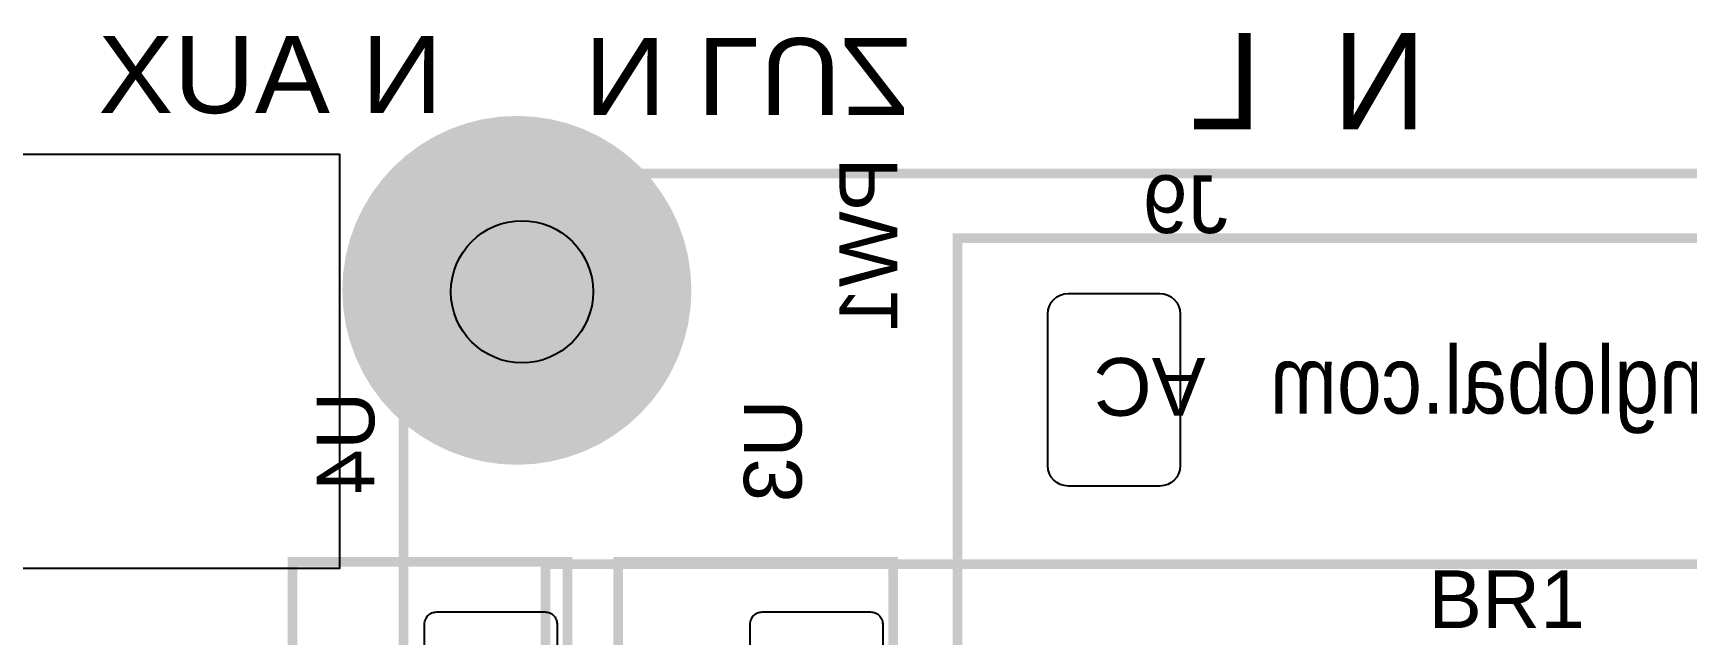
# Model space of a CAD drawing. Header units: inches. Extents: x 15 to 148, y 10 to 111.
# Drawn here: x 134.061 to 137.152, y 102.979 to 104.105 of the extents above; entities that cross this region are included whole.
import ezdxf

# ---------------------------------------------------------------- set-up
doc = ezdxf.new("R2010")
doc.units = ezdxf.units.IN
doc.header["$MEASUREMENT"] = 0
doc.layers.add('BLK_12AWG', color=7, linetype='Continuous')

# ---------------------------------------------------------------- blocks, each defined once
blk = doc.blocks.new('EPAD')
at = {"const_width": 0.5}
blk.add_lwpolyline([(-0.25, 0, 1), (0.25, 0, 1)], format="xyb", close=True, dxfattribs=at)
blk = doc.blocks.new('CEGHSD')
for points in [[(131.8167, 101.9811), (133.0951, 101.9811), (133.0951, 102.3248), (131.8167, 102.3248), (131.8167, 101.9811)], [(133.1657, 101.8447), (133.1657, 101.9347), (133.1657, 101.9357), (133.1659, 101.9367), (133.1661, 101.9377), (133.1665, 101.9386), (133.1669, 101.9395), (133.1674, 101.9403), (133.1679, 101.9411), (133.1686, 101.9418), (133.1693, 101.9424), (133.17, 101.943), (133.1709, 101.9435), (133.1717, 101.9439), (133.1727, 101.9442), (133.1736, 101.9445), (133.1746, 101.9446), (133.1757, 101.9447), (133.2657, 101.9447), (133.2667, 101.9446), (133.2677, 101.9445), (133.2687, 101.9442), (133.2696, 101.9439), (133.2705, 101.9435), (133.2713, 101.943), (133.2721, 101.9424), (133.2728, 101.9418), (133.2734, 101.9411), (133.274, 101.9403), (133.2745, 101.9395), (133.2749, 101.9386), (133.2752, 101.9377), (133.2755, 101.9367), (133.2756, 101.9357), (133.2757, 101.9347), (133.2757, 101.8447)], [(133.4362, 101.8447), (133.4362, 101.9347), (133.4362, 101.9357), (133.4364, 101.9367), (133.4366, 101.9377), (133.437, 101.9386), (133.4374, 101.9395), (133.4379, 101.9403), (133.4384, 101.9411), (133.4391, 101.9418), (133.4398, 101.9424), (133.4406, 101.943), (133.4414, 101.9435), (133.4423, 101.9439), (133.4432, 101.9442), (133.4441, 101.9445), (133.4451, 101.9446), (133.4462, 101.9447), (133.5362, 101.9447), (133.5372, 101.9446), (133.5382, 101.9445), (133.5392, 101.9442), (133.5401, 101.9439), (133.541, 101.9435), (133.5418, 101.943), (133.5426, 101.9424), (133.5433, 101.9418), (133.5439, 101.9411), (133.5445, 101.9403), (133.545, 101.9395), (133.5454, 101.9386), (133.5457, 101.9377), (133.546, 101.9367), (133.5461, 101.9357), (133.5462, 101.9347), (133.5462, 101.8447)]]:
    blk.add_lwpolyline(points)
at = {"const_width": 0.008}
for points in [[(133.1481, 102.3092), (136.8095, 102.3092)], [(133.1481, 99.5533), (133.1481, 102.3092)], [(133.1481, 102.3092), (136.8095, 102.3092)], [(133.1481, 99.5533), (133.1481, 102.3092)], [(133.1481, 102.3092), (136.8095, 102.3092)], [(133.1481, 99.5533), (133.1481, 102.3092)], [(133.6084, 101.1844), (135.6714, 101.1844), (135.6714, 102.2553), (133.6084, 102.2553), (133.6084, 101.1844)], [(133.6084, 101.1844), (135.6714, 101.1844), (135.6714, 102.2553), (133.6084, 102.2553), (133.6084, 101.1844)], [(133.6084, 101.1844), (135.6714, 101.1844), (135.6714, 102.2553), (133.6084, 102.2553), (133.6084, 101.1844)], [(133.0559, 101.0039), (133.2843, 101.0039), (133.2843, 101.9864), (133.0559, 101.9864), (133.0559, 101.0039)], [(133.0559, 101.0039), (133.2843, 101.0039), (133.2843, 101.9864), (133.0559, 101.9864), (133.0559, 101.0039)], [(133.0559, 101.0039), (133.2843, 101.0039), (133.2843, 101.9864), (133.0559, 101.9864), (133.0559, 101.0039)], [(133.3264, 101.0039), (133.5548, 101.0039), (133.5548, 101.9864), (133.3264, 101.9864), (133.3264, 101.0039)], [(133.3264, 101.0039), (133.5548, 101.0039), (133.5548, 101.9864), (133.3264, 101.9864), (133.3264, 101.0039)], [(133.3264, 101.0039), (133.5548, 101.0039), (133.5548, 101.9864), (133.3264, 101.9864), (133.3264, 101.0039)], [(133.2662, 101.9844), (133.2662, 99.8781)], [(136.6914, 101.9844), (133.2662, 101.9844)], [(133.2662, 101.9844), (133.2662, 99.8781)], [(136.6914, 101.9844), (133.2662, 101.9844)], [(133.2662, 101.9844), (133.2662, 99.8781)], [(136.6914, 101.9844), (133.2662, 101.9844)]]:
    blk.add_lwpolyline(points, dxfattribs=at)
blk.add_lwpolyline([(133.7764, 102.0493), (133.7004, 102.0493), (133.6969, 102.0497), (133.6937, 102.0506), (133.6908, 102.0522), (133.6883, 102.0542), (133.6862, 102.0567), (133.6847, 102.0596), (133.6837, 102.0628), (133.6834, 102.0663), (133.6834, 102.1923), (133.6837, 102.1958), (133.6847, 102.199), (133.6862, 102.2019), (133.6883, 102.2044), (133.6908, 102.2065), (133.6937, 102.208), (133.6969, 102.209), (133.7004, 102.2093), (133.7764, 102.2093), (133.7798, 102.209), (133.783, 102.208), (133.7859, 102.2065), (133.7884, 102.2044), (133.7905, 102.2019), (133.792, 102.199), (133.793, 102.1958), (133.7934, 102.1923), (133.7934, 102.0663), (133.793, 102.0628), (133.792, 102.0596), (133.7905, 102.0567), (133.7884, 102.0542), (133.7859, 102.0522), (133.783, 102.0506), (133.7798, 102.0497), (133.7764, 102.0493)], close=True)
blk.add_circle((133.2466, 102.2108), 0.0591)
blk.add_circle((133.2466, 102.2108), 0.0591)
blk.add_circle((133.2466, 102.2108), 0.0591)
at = {"xscale": 0.29, "yscale": 0.29}
blk.add_blockref('EPAD', (133.2423, 102.212), dxfattribs=at)
at = {"text_generation_flag": 2}
for s, height, width, p in [('N AUX', 0.064, 1.09375, (133.1807, 102.3593)), ('J9', 0.048, 1.041667, (133.833, 102.2596)), ('J9', 0.048, 1.041667, (133.833, 102.2596)), ('J9', 0.048, 1.041667, (133.833, 102.2596)), ('www.jpinglobal.com', 0.056, 0.892857, (134.4588, 102.1096)), ('www.jpinglobal.com', 0.056, 0.892857, (134.4588, 102.1096)), ('www.jpinglobal.com', 0.056, 0.892857, (134.4588, 102.1096))]:
    blk.add_text(s, height=height, dxfattribs=dict(at, width=width)).set_placement(p)
for s, height, rotation, width, p in [('N LUZ', 0.064, 180, 1.09375, (133.2985, 102.4217)), ('PW1', 0.048, 90, 1.041667, (133.5583, 102.3224)), ('PW1', 0.048, 90, 1.041667, (133.5583, 102.3224)), ('PW1', 0.048, 90, 1.041667, (133.5583, 102.3224)), ('U4', 0.048, 90, 1.041667, (133.1239, 102.1278)), ('U4', 0.048, 90, 1.041667, (133.1239, 102.1278)), ('U4', 0.048, 90, 1.041667, (133.1239, 102.1278)), ('U3', 0.048, 90, 1.041667, (133.4789, 102.1213)), ('U3', 0.048, 90, 1.041667, (133.4789, 102.1213)), ('U3', 0.048, 90, 1.041667, (133.4789, 102.1213))]:
    blk.add_text(s, height=height, rotation=rotation, dxfattribs=dict(at, width=width)).set_placement(p)
blk.add_text('N  L', height=0.08, dxfattribs=at).set_placement((133.9975, 102.3459))
at = {"width": 1.041667}
blk.add_text('AC', height=0.048, rotation=180, dxfattribs=at).set_placement((133.8144, 102.1558))
blk.add_text('AC', height=0.048, rotation=180, dxfattribs=at).set_placement((133.8144, 102.1558))
blk.add_text('AC', height=0.048, rotation=180, dxfattribs=at).set_placement((133.8144, 102.1558))
blk.add_text('BR1', height=0.048, dxfattribs=at).set_placement((133.9995, 101.9313))
blk.add_text('BR1', height=0.048, dxfattribs=at).set_placement((133.9995, 101.9313))
blk.add_text('BR1', height=0.048, dxfattribs=at).set_placement((133.9995, 101.9313))

msp = doc.modelspace()

# ---------------------------------------------------------------- block references
at = {"layer": 'BLK_12AWG', "xscale": 2.25, "yscale": 2.25, "zscale": 2.25}
msp.add_blockref('CEGHSD', (-164.8303, -126.3532), dxfattribs=at)

doc.saveas('drawing.dxf')
